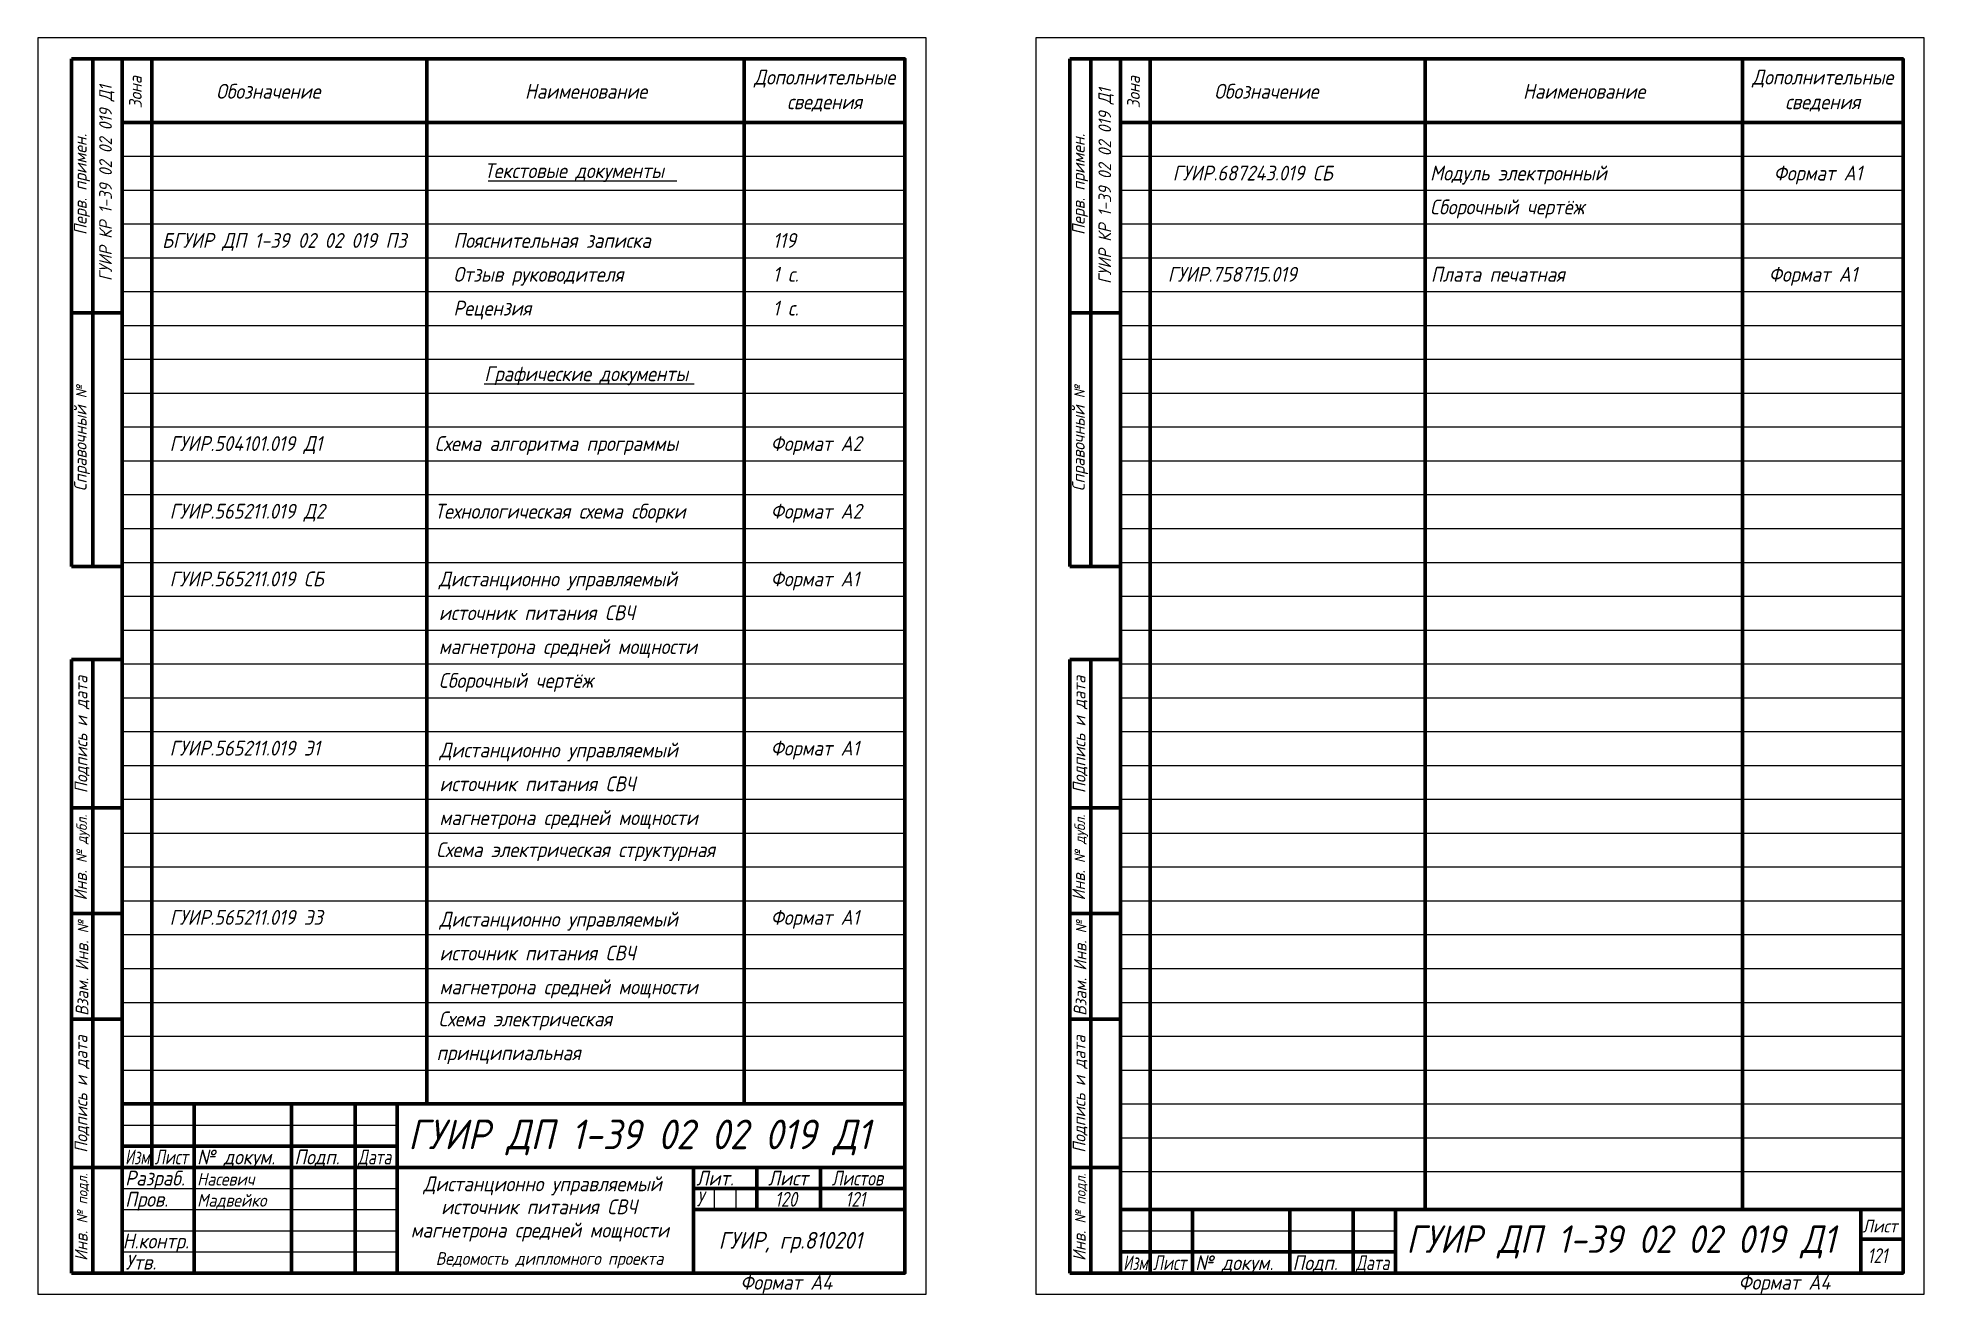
# Model space of a CAD drawing. Header units: millimetres. Extents: x 0 to 446, y 0 to 297.
import ezdxf

# ---------------------------------------------------------------- set-up
doc = ezdxf.new("R2010")
doc.units = ezdxf.units.MM
doc.header["$LTSCALE"] = 0.5
doc.layers.get('Defpoints').update_dxf_attribs({"color": 5})
doc.layers.add('4-текст', color=7, linetype='Continuous', true_color=0x00ad00)
doc.styles.add('5', font='isocpeui.ttf', dxfattribs={"width": 0.9, "height": 5})
doc.styles.get("Standard").update_dxf_attribs({"font": 'isocpeui.ttf', "width": 0.9})

msp = doc.modelspace()

# ---------------------------------------------------------------- linework, layer by layer
at = {"color": 0, "lineweight": 60}
for p, q in [((20, 292), (8, 292)), ((8, 292), (8, 172)), ((13, 292), (13, 172)), ((27, 292), (27, 45)), ((92, 292), (92, 45)), ((167, 292), (167, 45)), ((255.93, 292), (243.93, 292)), ((243.93, 292), (243.93, 172)), ((248.93, 292), (248.93, 172)), ((262.93, 292), (262.93, 45)), ((327.93, 292), (327.93, 20)), ((402.93, 292), (402.93, 20)), ((8, 232), (20, 232)), ((243.93, 232), (255.93, 232)), ((8, 172), (20, 172)), ((243.93, 172), (255.93, 172)), ((13, 150), (8, 150)), ((8, 150), (8, 5)), ((13, 115), (13, 150)), ((13, 150), (20, 150)), ((248.93, 150), (243.93, 150)), ((243.93, 150), (243.93, 5)), ((248.93, 115), (248.93, 150)), ((248.93, 150), (255.93, 150)), ((8, 115), (20, 115)), ((13, 90), (13, 115)), ((243.93, 115), (255.93, 115)), ((248.93, 90), (248.93, 115)), ((8, 90), (20, 90)), ((13, 65), (13, 90)), ((243.93, 90), (255.93, 90)), ((248.93, 65), (248.93, 90)), ((8, 65), (20, 65)), ((13, 30), (13, 65)), ((243.93, 65), (255.93, 65)), ((248.93, 30), (248.93, 65)), ((8, 30), (20, 30)), ((13, 5), (13, 30)), ((243.93, 30), (255.93, 30)), ((248.93, 5), (248.93, 30)), ((20, 5), (8, 5)), ((255.93, 5), (243.93, 5))]:
    msp.add_line(p, q, dxfattribs=at)
at = {"color": 0, "linetype": 'Continuous'}
for p, q in [((20, 292), (20, 277)), ((40, 292), (110, 292)), ((173, 292), (183, 292)), ((255.93, 292), (255.93, 277)), ((275.93, 292), (345.93, 292)), ((408.93, 292), (418.93, 292)), ((20, 35), (85, 35)), ((20, 30), (85, 30)), ((155, 30), (155, 25)), ((255.93, 10), (320.93, 10)), ((20, 5), (205, 5)), ((255.93, 5), (440.93, 5))]:
    msp.add_line(p, q, dxfattribs=at)
at = {"color": 0}
for p, q in [((20, 292), (27, 292)), ((27, 292), (92, 292)), ((92, 292), (167, 292)), ((255.93, 292), (262.93, 292)), ((262.93, 292), (327.93, 292)), ((327.93, 292), (402.93, 292)), ((430.93, 20), (430.93, 5)), ((440.93, 13), (430.93, 13))]:
    msp.add_line(p, q, dxfattribs=at)
at = {"color": 0, "linetype": 'Continuous', "lineweight": 60}
for p, q in [((20, 277), (205, 277)), ((255.93, 277), (440.93, 277)), ((205, 45), (20, 45)), ((27, 45), (27, 30)), ((37, 5), (37, 45)), ((60, 45), (60, 5)), ((75, 5), (75, 45)), ((85, 45), (85, 5)), ((262.93, 45), (262.93, 20)), ((20, 35), (85, 35)), ((20, 30), (85, 30)), ((85, 30), (205, 30)), ((155, 5), (155, 30)), ((170, 30), (170, 20)), ((185, 20), (185, 30)), ((155, 25), (205, 25)), ((155, 20), (205, 20)), ((440.93, 20), (255.93, 20)), ((262.93, 20), (262.93, 5)), ((272.93, 5), (272.93, 20)), ((295.93, 20), (295.93, 5)), ((310.93, 5), (310.93, 20)), ((320.93, 20), (320.93, 5)), ((430.93, 20), (430.93, 5)), ((255.93, 10), (320.93, 10)), ((430.93, 13), (440.93, 13)), ((155, 5), (205, 5)), ((390.93, 5), (440.93, 5))]:
    msp.add_line(p, q, dxfattribs=at)
at = {"color": 0, "linetype": 'Continuous', "lineweight": -3}
for p, q in [((20, 269), (205, 269)), ((255.93, 269), (440.93, 269)), ((20, 261), (205, 261)), ((255.93, 261), (440.93, 261)), ((20, 253), (205, 253)), ((255.93, 253), (440.93, 253)), ((20, 245), (205, 245)), ((255.93, 245), (440.93, 245)), ((20, 237), (205, 237)), ((255.93, 237), (440.93, 237)), ((20, 229), (205, 229)), ((255.93, 229), (440.93, 229)), ((20, 221), (205, 221)), ((255.93, 221), (440.93, 221)), ((20, 213), (205, 213)), ((255.93, 213), (440.93, 213)), ((20, 205), (205, 205)), ((255.93, 205), (440.93, 205)), ((20, 197), (205, 197)), ((255.93, 197), (440.93, 197)), ((20, 189), (205, 189)), ((255.93, 189), (440.93, 189)), ((20, 181), (205, 181)), ((255.93, 181), (440.93, 181)), ((20, 173), (205, 173)), ((255.93, 173), (440.93, 173)), ((20, 165), (205, 165)), ((255.93, 165), (440.93, 165)), ((20, 157), (205, 157)), ((255.93, 157), (440.93, 157)), ((20, 149), (205, 149)), ((255.93, 149), (440.93, 149)), ((20, 141), (205, 141)), ((255.93, 141), (440.93, 141)), ((20, 133), (205, 133)), ((255.93, 133), (440.93, 133)), ((20, 125), (205, 125)), ((255.93, 125), (440.93, 125)), ((20, 117), (205, 117)), ((255.93, 117), (440.93, 117)), ((20, 109), (205, 109)), ((255.93, 109), (440.93, 109)), ((20, 101), (205, 101)), ((255.93, 101), (440.93, 101)), ((20, 93), (205, 93)), ((255.93, 93), (440.93, 93)), ((20, 85), (205, 85)), ((255.93, 85), (440.93, 85)), ((20, 77), (205, 77)), ((255.93, 77), (440.93, 77)), ((20, 69), (205, 69)), ((255.93, 69), (440.93, 69)), ((20, 61), (205, 61)), ((255.93, 61), (440.93, 61)), ((255.93, 61), (440.93, 61)), ((20, 53), (205, 53)), ((255.93, 53), (440.93, 53)), ((255.93, 53), (440.93, 53)), ((255.93, 45), (440.93, 45)), ((20, 40), (85, 40)), ((255.93, 37), (440.93, 37)), ((255.93, 29), (440.93, 29)), ((20, 25), (85, 25)), ((160, 20), (160, 25)), ((165, 25), (165, 20)), ((20, 20), (85, 20)), ((20, 15), (85, 15)), ((255.93, 15), (320.93, 15)), ((20, 10), (85, 10))]:
    msp.add_line(p, q, dxfattribs=at)
at = {"color": 0, "linetype": 'Continuous', "lineweight": 60}
for points in [[(20, 5), (205, 5), (205, 292), (20, 292)], [(255.93, 5), (440.93, 5), (440.93, 292), (255.93, 292)]]:
    msp.add_lwpolyline(points, close=True, dxfattribs=at)
at = {"layer": '4-текст', "color": 0}
for p, q in [((106.45, 263.18), (151.08, 263.18)), ((105.56, 215.18), (155.16, 215.18))]:
    msp.add_line(p, q, dxfattribs=at)
at = {"layer": 'Defpoints', "color": 0}
for points in [[(0, 0), (210, 0), (210, 297), (0, 297)], [(235.93, 0), (445.93, 0), (445.93, 297), (235.93, 297)]]:
    msp.add_lwpolyline(points, close=True, dxfattribs=at)

# ---------------------------------------------------------------- texts
at = {"layer": '4-текст', "color": 0, "linetype": 'Continuous'}
for s, height, width, p in [('Обозначение', 3.5, 0.9, (42.19, 282.59)), ('Наименование', 3.5, 0.9, (115.17, 282.59)), ('Обозначение', 3.5, 0.9, (278.11, 282.59)), ('Наименование', 3.5, 0.9, (351.09, 282.59)), ('Текстовые документы', 3.5, 0.9, (105.56, 263.82)), ('ГУИР.687243.019 СБ', 3.5, 0.9, (268.28, 263.25)), ('Модуль электронный', 3.5, 0.9, (329.12, 263.25)), ('Формат А1', 3.5, 0.9, (410.34, 263.25)), ('Сборочный чертёж', 3.5, 0.9, (329.12, 255.25)), ('БГУИР ДП 1-39 02 02 019 П3', 3.5, 0.9, (29.4, 247.33)), ('Пояснительная записка', 3.5, 0.9, (98.26, 247.33)), ('119', 3.5, 0.9, (173.76, 247.33)), ('Отзыв руководителя', 3.5, 0.9, (98.26, 239.33)), ('1 с.', 3.5, 0.9, (173.76, 239.33)), ('ГУИР.758715.019 ', 3.5, 0.9, (267.12, 239.33)), ('Плата печатная', 3.5, 0.9, (329.32, 239.33)), ('Формат А1', 3.5, 0.9, (409.18, 239.33)), ('Рецензия', 3.5, 0.9, (98.26, 231.33)), ('1 с.', 3.5, 0.9, (173.76, 231.33)), ('Графические документы', 3.5, 0.9, (105.56, 215.82)), ('ГУИР.504101.019 Д1', 3.5, 0.9, (31.19, 199.33)), ('Схема алгоритма программы', 3.5, 0.9, (93.83, 199.33)), ('Формат А2', 3.5, 0.9, (173.26, 199.33)), ('ГУИР.565211.019 Д2', 3.5, 0.9, (31.19, 183.33)), ('Технологическая схема сборки', 3.5, 0.9, (93.83, 183.33)), ('Формат А2', 3.5, 0.9, (173.26, 183.33)), ('ГУИР.565211.019 СБ', 3.5, 0.9, (31.19, 167.33)), ('Дистанционно управляемый', 3.5, 0.9, (94.82, 167.33)), ('Формат А1', 3.5, 0.9, (173.26, 167.33)), ('источник питания СВЧ ', 3.5, 0.9, (94.82, 159.33)), ('магнетрона средней мощности', 3.5, 0.9, (94.82, 151.33)), ('Сборочный чертёж', 3.5, 0.9, (94.82, 143.33)), ('ГУИР.565211.019 Э1', 3.5, 0.9, (31.19, 127.33)), ('Дистанционно управляемый', 3.5, 0.9, (94.97, 126.9)), ('Формат А1', 3.5, 0.9, (173.26, 127.33)), ('источник питания СВЧ ', 3.5, 0.9, (94.97, 118.9)), ('магнетрона средней мощности', 3.5, 0.9, (94.97, 110.9)), ('Схема электрическая структурная', 3.5, 0.9, (94.2, 103.33)), ('ГУИР.565211.019 Э3', 3.5, 0.9, (31.19, 87.33)), ('Дистанционно управляемый', 3.5, 0.9, (94.97, 86.9)), ('Формат А1', 3.5, 0.9, (173.26, 87.33)), ('источник питания СВЧ ', 3.5, 0.9, (94.97, 78.9)), ('магнетрона средней мощности', 3.5, 0.9, (94.97, 70.9)), ('Схема электрическая', 3.5, 0.9, (94.74, 63.33)), ('принципиальная', 3.5, 0.9, (94.28, 55.33)), ('Изм.', 3.5, 0.7, (20.67, 30.7)), ('Лист', 3.5, 0.75, (27.67, 30.7)), ('№ докум.', 3.5, 0.9, (37.67, 30.7)), ('Подп.', 3.5, 0.9, (60.67, 30.7)), ('Дата', 3.5, 0.75, (75.67, 30.7)), ('Разраб.', 3.5, 0.9, (20.67, 25.7)), ('Насевич', 3, 0.9, (37.67, 25.7)), ('Дистанционно управляемый', 3.5, 0.9, (91.17, 24.34)), ('Лит.', 3.5, 0.9, (155.67, 25.7)), ('Лист', 3.5, 0.9, (172.6, 25.7)), ('Листов', 3.5, 0.8, (187.67, 25.7)), ('Пров.', 3.5, 0.9, (20.67, 20.7)), ('Мадвейко', 3, 0.9, (37.67, 20.7)), ('источник питания СВЧ ', 3.5, 0.9, (95.36, 18.92)), ('У', 3.5, 0.8, (155.76, 20.8)), ('120', 3.5, 0.8, (174.27, 20.7)), ('121', 3.5, 0.8, (190.9, 20.7)), ('магнетрона средней мощности', 3.5, 0.9, (88.16, 13.41)), ('Лист', 3.059, 0.9, (431.3, 14.59)), ('Изм.', 3.5, 0.7, (256.6, 5.7)), ('Лист', 3.5, 0.75, (263.6, 5.7)), ('№ докум.', 3.5, 0.9, (273.6, 5.7)), ('Подп.', 3.5, 0.9, (296.6, 5.7)), ('Дата', 3.5, 0.75, (311.6, 5.7)), ('121', 3.5, 0.8, (432.5, 7.35))]:
    msp.add_text(s, height=height, dxfattribs=dict(at, width=width)).set_placement(p)
at = {"layer": '4-текст', "color": 0, "linetype": 'Continuous', "lineweight": -3, "width": 0.9}
for s, p in [('Н.контр.', (20.08, 10.83)), ('Утв.', (20.76, 5.83))]:
    msp.add_text(s, height=3.5, dxfattribs=at).set_placement(p)
at = {"layer": '4-текст', "color": 0, "ltscale": 0.2, "width": 0.9}
msp.add_text('Ведомость дипломного проекта', height=3, dxfattribs=at).set_placement((94.07, 6.95))
at = {"layer": '4-текст', "color": 0, "char_height": 3, "attachment_point": 5, "rotation": 90}
for s, width, heights, insert in [('ГУИР КР 1-39 02 02 019 Д1', 89.0272, [0], (16.34, 262.64)), ('\\pxqc;Зона', 89.0272, [0], (23.09, 284.12)), ('ГУИР КР 1-39 02 02 019 Д1', 89.0272, [0], (252.54, 261.94)), ('\\pxqc;Зона', 89.0272, [0], (259.01, 284.12)), ('\\pxqc;Перв. примен.', 89.0272, [0], (10.47, 262.33)), ('\\pxqc;Перв. примен.', 89.0272, [0], (246.4, 262.33)), ('\\pxqc;Справочный {\\H0.83333x;\\C0;№}', 89.0272, [0], (10.47, 202.33)), ('\\pxqc;Справочный {\\H0.83333x;\\C0;№}', 89.0272, [0], (246.4, 202.33)), ('\\pxqc;Подпись и дата', 89.0272, [0], (10.47, 132.32)), ('\\pxqc;Подпись и дата', 89.0272, [0], (246.4, 132.32)), ('\\pxqc;Инв. {\\H0.83333x;№ дубл.}', 56.3037, [4.48], (10.47, 103.21)), ('\\pxqc;Инв. {\\H0.83333x;№ дубл.}', 56.3037, [4.48], (246.4, 103.21)), ('\\pxqc; Взам. Инв. {\\H0.83333x;№}', 56.3037, [4.48], (10.47, 76.23)), ('\\pxqc; Взам. Инв. {\\H0.83333x;№}', 56.3037, [4.48], (246.4, 76.23)), ('\\pxqc;Подпись и дата', 89.0272, [0], (10.47, 47.32)), ('\\pxqc;Подпись и дата', 89.0272, [0], (246.4, 47.32)), ('\\pxqc;Инв. {\\H0.83333x;№ подл.}', 56.3037, [4.48], (10.47, 18.21)), ('\\pxqc;Инв. {\\H0.83333x;№ подл.}', 56.3037, [4.48], (246.4, 18.21))]:
    msp.add_mtext_dynamic_manual_height_columns(s, width=width, gutter_width=20, heights=heights, dxfattribs=dict(at, insert=insert))
at = {"layer": '4-текст', "color": 0, "char_height": 3.5, "attachment_point": 5}
for insert in [(186, 284.49), (421.93, 284.49)]:
    msp.add_mtext_dynamic_manual_height_columns('\\pxqc;Дополнительные\\Pсведения', width=38, gutter_width=20, heights=[12.83], dxfattribs=dict(at, insert=insert))
at = {"layer": '4-текст', "color": 0, "attachment_point": 1, "style": '5'}
for insert, char_height in [((87.57, 41.28), 7), ((323.49, 16.28), 6.5)]:
    msp.add_mtext_dynamic_manual_height_columns('ГУИР ДП 1-39 02 02 019 Д1', width=150.1164, gutter_width=19.85, heights=[8.69], dxfattribs=dict(at, insert=insert, char_height=char_height))
at = {"layer": '4-текст', "color": 0, "insert": (160.98, 14.74), "char_height": 3.9706, "attachment_point": 1}
msp.add_mtext('ГУИР, гр.810201', dxfattribs=at)
at = {"layer": 'Defpoints', "color": 0, "linetype": 'Continuous', "width": 0.9}
for p in [(166.08, 1.08), (402, 1.08)]:
    msp.add_text('Формат А4', height=3.5, dxfattribs=at).set_placement(p)

doc.saveas('drawing.dxf')
